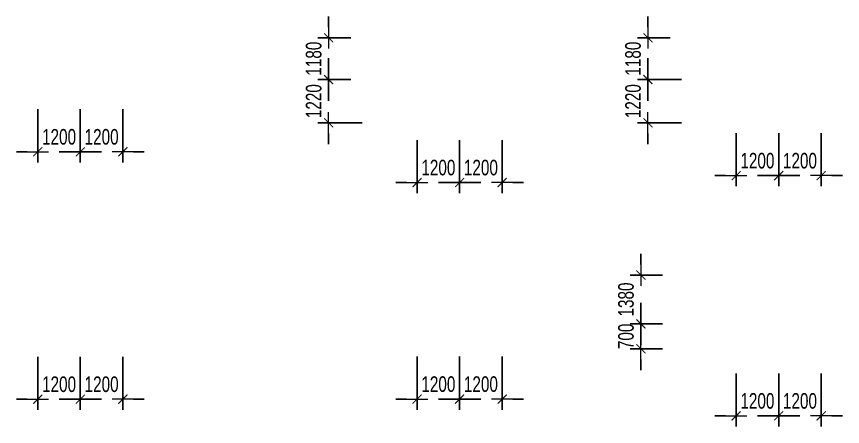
# Model space of a CAD drawing. Header units: millimetres. Extents: x -270655 to 676466, y -1281 to 105022.
# Drawn here: x 24200 to 47500, y 22605 to 34180 of the extents above; entities that cross this region are included whole.
import ezdxf

# ---------------------------------------------------------------- set-up
doc = ezdxf.new("R2010")
doc.units = ezdxf.units.MM
doc.layers.get('Defpoints').update_dxf_attribs({"color": 151, "lineweight": 9})
doc.layers.add('NDC_S_DIM', color=1, linetype='Continuous', lineweight=15)
doc.styles.add('NDC_DIM', font='', dxfattribs={"width": 0.75})
doc.styles.get('NDC_DIM').set_extended_font_data('Dotum')
doc.dimstyles.new('NDC_dim_200', dxfattribs={"dimscale": 200, "dimtxt": 2.2, "dimasz": 1.5, "dimexe": 1.5, "dimexo": 2.5, "dimgap": 1, "dimtad": 1, "dimdec": 0, "dimzin": 0, "dimdsep": 46, "dimtxsty": 'NDC_DIM', "dimblk": 'DIMMARK', "dimcen": 0.09, "dimdle": 1.2, "dimclrd": 1, "dimclre": 1, "dimclrt": 3, "dimadec": 0, "dimazin": 0, "dimtfac": 1, "dimtdec": 0, "dimtix": 1, "dimtofl": 0, "dimtmove": 0, "dimatfit": 3, "dimfxl": 6, "dimfxlon": 1, "dimtolj": 1, "dimtzin": 0, "dimarcsym": 0})

# ---------------------------------------------------------------- blocks, each defined once
blk = doc.blocks.new('DIMMARK')
at = {"layer": 'NDC_S_DIM', "color": 1}
blk.add_line((-1.5, 0), (1, 0), dxfattribs=at)
at = {"layer": 'NDC_S_DIM', "color": 2, "const_width": 0.1}
blk.add_lwpolyline([(-0.424, -0.424), (0.424, 0.424)], dxfattribs=at)
blk = doc.blocks.new('*D384')
at = {"layer": 'Defpoints', "color": 0, "transparency": 16777216}
for p in [(24800, 32254), (26000, 32254), (26000, 30361)]:
    blk.add_point(p, dxfattribs=at)
at = {"layer": 'NDC_S_DIM', "color": 1, "lineweight": -2, "transparency": 16777216}
for p, q in [((24800, 31561), (24800, 30061)), ((26000, 31561), (26000, 30061)), ((24500, 30361), (24200, 30361)), ((26300, 30361), (26600, 30361))]:
    blk.add_line(p, q, dxfattribs=at)
at = {"layer": 'NDC_S_DIM', "color": 1, "lineweight": -2, "transparency": 16777216, "xscale": 300, "yscale": 300, "zscale": 300}
blk.add_blockref('DIMMARK', (24800, 30361), dxfattribs=at)
at = {"layer": 'NDC_S_DIM', "color": 1, "lineweight": -2, "transparency": 16777216, "xscale": 300, "yscale": 300, "zscale": 300, "rotation": 180}
blk.add_blockref('DIMMARK', (26000, 30361), dxfattribs=at)
at = {"layer": 'NDC_S_DIM', "color": 3, "transparency": 16777216, "insert": (25400, 30781), "char_height": 440, "attachment_point": 5, "style": 'NDC_DIM'}
blk.add_mtext('\\A1;1200', dxfattribs=at)
blk = doc.blocks.new('*D385')
at = {"layer": 'Defpoints', "color": 0, "transparency": 16777216}
for p in [(26000, 32254), (27200, 32254), (27200, 30361)]:
    blk.add_point(p, dxfattribs=at)
at = {"layer": 'NDC_S_DIM', "color": 1, "lineweight": -2, "transparency": 16777216}
for p, q in [((26000, 31561), (26000, 30061)), ((27200, 31561), (27200, 30061)), ((25700, 30361), (25400, 30361)), ((27500, 30361), (27800, 30361))]:
    blk.add_line(p, q, dxfattribs=at)
at = {"layer": 'NDC_S_DIM', "color": 1, "lineweight": -2, "transparency": 16777216, "xscale": 300, "yscale": 300, "zscale": 300}
blk.add_blockref('DIMMARK', (26000, 30361), dxfattribs=at)
at = {"layer": 'NDC_S_DIM', "color": 1, "lineweight": -2, "transparency": 16777216, "xscale": 300, "yscale": 300, "zscale": 300, "rotation": 180}
blk.add_blockref('DIMMARK', (27200, 30361), dxfattribs=at)
at = {"layer": 'NDC_S_DIM', "color": 3, "transparency": 16777216, "insert": (26600, 30781), "char_height": 440, "attachment_point": 5, "style": 'NDC_DIM'}
blk.add_mtext('\\A1;1200', dxfattribs=at)
blk = doc.blocks.new('*D392')
at = {"layer": 'Defpoints', "color": 0, "transparency": 16777216}
for p in [(24800, 25268), (26000, 25268), (26000, 23376)]:
    blk.add_point(p, dxfattribs=at)
at = {"layer": 'NDC_S_DIM', "color": 1, "lineweight": -2, "transparency": 16777216}
for p, q in [((24800, 24576), (24800, 23076)), ((26000, 24576), (26000, 23076)), ((24500, 23376), (24200, 23376)), ((26300, 23376), (26600, 23376))]:
    blk.add_line(p, q, dxfattribs=at)
at = {"layer": 'NDC_S_DIM', "color": 1, "lineweight": -2, "transparency": 16777216, "xscale": 300, "yscale": 300, "zscale": 300}
blk.add_blockref('DIMMARK', (24800, 23376), dxfattribs=at)
at = {"layer": 'NDC_S_DIM', "color": 1, "lineweight": -2, "transparency": 16777216, "xscale": 300, "yscale": 300, "zscale": 300, "rotation": 180}
blk.add_blockref('DIMMARK', (26000, 23376), dxfattribs=at)
at = {"layer": 'NDC_S_DIM', "color": 3, "transparency": 16777216, "insert": (25400, 23796), "char_height": 440, "attachment_point": 5, "style": 'NDC_DIM'}
blk.add_mtext('\\A1;1200', dxfattribs=at)
blk = doc.blocks.new('*D393')
at = {"layer": 'Defpoints', "color": 0, "transparency": 16777216}
for p in [(26000, 25268), (27200, 25268), (27200, 23376)]:
    blk.add_point(p, dxfattribs=at)
at = {"layer": 'NDC_S_DIM', "color": 1, "lineweight": -2, "transparency": 16777216}
for p, q in [((26000, 24576), (26000, 23076)), ((27200, 24576), (27200, 23076)), ((25700, 23376), (25400, 23376)), ((27500, 23376), (27800, 23376))]:
    blk.add_line(p, q, dxfattribs=at)
at = {"layer": 'NDC_S_DIM', "color": 1, "lineweight": -2, "transparency": 16777216, "xscale": 300, "yscale": 300, "zscale": 300}
blk.add_blockref('DIMMARK', (26000, 23376), dxfattribs=at)
at = {"layer": 'NDC_S_DIM', "color": 1, "lineweight": -2, "transparency": 16777216, "xscale": 300, "yscale": 300, "zscale": 300, "rotation": 180}
blk.add_blockref('DIMMARK', (27200, 23376), dxfattribs=at)
at = {"layer": 'NDC_S_DIM', "color": 3, "transparency": 16777216, "insert": (26600, 23796), "char_height": 440, "attachment_point": 5, "style": 'NDC_DIM'}
blk.add_mtext('\\A1;1200', dxfattribs=at)
blk = doc.blocks.new('*D686')
at = {"layer": 'Defpoints', "color": 0, "transparency": 16777216}
for p in [(44500, 24798), (45700, 24798), (45700, 22905)]:
    blk.add_point(p, dxfattribs=at)
at = {"layer": 'NDC_S_DIM', "color": 1, "lineweight": -2, "transparency": 16777216}
for p, q in [((44500, 24105), (44500, 22605)), ((45700, 24105), (45700, 22605)), ((44200, 22905), (43900, 22905)), ((46000, 22905), (46300, 22905))]:
    blk.add_line(p, q, dxfattribs=at)
at = {"layer": 'NDC_S_DIM', "color": 1, "lineweight": -2, "transparency": 16777216, "xscale": 300, "yscale": 300, "zscale": 300}
blk.add_blockref('DIMMARK', (44500, 22905), dxfattribs=at)
at = {"layer": 'NDC_S_DIM', "color": 1, "lineweight": -2, "transparency": 16777216, "xscale": 300, "yscale": 300, "zscale": 300, "rotation": 180}
blk.add_blockref('DIMMARK', (45700, 22905), dxfattribs=at)
at = {"layer": 'NDC_S_DIM', "color": 3, "transparency": 16777216, "insert": (45100, 23325), "char_height": 440, "attachment_point": 5, "style": 'NDC_DIM'}
blk.add_mtext('\\A1;1200', dxfattribs=at)
blk = doc.blocks.new('*D687')
at = {"layer": 'Defpoints', "color": 0, "transparency": 16777216}
for p in [(45700, 24798), (46900, 24798), (46900, 22905)]:
    blk.add_point(p, dxfattribs=at)
at = {"layer": 'NDC_S_DIM', "color": 1, "lineweight": -2, "transparency": 16777216}
for p, q in [((45700, 24105), (45700, 22605)), ((46900, 24105), (46900, 22605)), ((45400, 22905), (45100, 22905)), ((47200, 22905), (47500, 22905))]:
    blk.add_line(p, q, dxfattribs=at)
at = {"layer": 'NDC_S_DIM', "color": 1, "lineweight": -2, "transparency": 16777216, "xscale": 300, "yscale": 300, "zscale": 300}
blk.add_blockref('DIMMARK', (45700, 22905), dxfattribs=at)
at = {"layer": 'NDC_S_DIM', "color": 1, "lineweight": -2, "transparency": 16777216, "xscale": 300, "yscale": 300, "zscale": 300, "rotation": 180}
blk.add_blockref('DIMMARK', (46900, 22905), dxfattribs=at)
at = {"layer": 'NDC_S_DIM', "color": 3, "transparency": 16777216, "insert": (46300, 23325), "char_height": 440, "attachment_point": 5, "style": 'NDC_DIM'}
blk.add_mtext('\\A1;1200', dxfattribs=at)
blk = doc.blocks.new('*D688')
at = {"layer": 'Defpoints', "color": 0, "transparency": 16777216}
for p in [(35500, 25272), (36700, 25272), (36700, 23379)]:
    blk.add_point(p, dxfattribs=at)
at = {"layer": 'NDC_S_DIM', "color": 1, "lineweight": -2, "transparency": 16777216}
for p, q in [((35500, 24579), (35500, 23079)), ((36700, 24579), (36700, 23079)), ((35200, 23379), (34900, 23379)), ((37000, 23379), (37300, 23379))]:
    blk.add_line(p, q, dxfattribs=at)
at = {"layer": 'NDC_S_DIM', "color": 1, "lineweight": -2, "transparency": 16777216, "xscale": 300, "yscale": 300, "zscale": 300}
blk.add_blockref('DIMMARK', (35500, 23379), dxfattribs=at)
at = {"layer": 'NDC_S_DIM', "color": 1, "lineweight": -2, "transparency": 16777216, "xscale": 300, "yscale": 300, "zscale": 300, "rotation": 180}
blk.add_blockref('DIMMARK', (36700, 23379), dxfattribs=at)
at = {"layer": 'NDC_S_DIM', "color": 3, "transparency": 16777216, "insert": (36100, 23799), "char_height": 440, "attachment_point": 5, "style": 'NDC_DIM'}
blk.add_mtext('\\A1;1200', dxfattribs=at)
blk = doc.blocks.new('*D689')
at = {"layer": 'Defpoints', "color": 0, "transparency": 16777216}
for p in [(36700, 25272), (37900, 25272), (37900, 23379)]:
    blk.add_point(p, dxfattribs=at)
at = {"layer": 'NDC_S_DIM', "color": 1, "lineweight": -2, "transparency": 16777216}
for p, q in [((36700, 24579), (36700, 23079)), ((37900, 24579), (37900, 23079)), ((36400, 23379), (36100, 23379)), ((38200, 23379), (38500, 23379))]:
    blk.add_line(p, q, dxfattribs=at)
at = {"layer": 'NDC_S_DIM', "color": 1, "lineweight": -2, "transparency": 16777216, "xscale": 300, "yscale": 300, "zscale": 300}
blk.add_blockref('DIMMARK', (36700, 23379), dxfattribs=at)
at = {"layer": 'NDC_S_DIM', "color": 1, "lineweight": -2, "transparency": 16777216, "xscale": 300, "yscale": 300, "zscale": 300, "rotation": 180}
blk.add_blockref('DIMMARK', (37900, 23379), dxfattribs=at)
at = {"layer": 'NDC_S_DIM', "color": 3, "transparency": 16777216, "insert": (37300, 23799), "char_height": 440, "attachment_point": 5, "style": 'NDC_DIM'}
blk.add_mtext('\\A1;1200', dxfattribs=at)
blk = doc.blocks.new('*D690')
at = {"layer": 'Defpoints', "color": 0, "transparency": 16777216}
for p in [(35500, 31386), (36700, 31386), (36700, 29493)]:
    blk.add_point(p, dxfattribs=at)
at = {"layer": 'NDC_S_DIM', "color": 1, "lineweight": -2, "transparency": 16777216}
for p, q in [((35500, 30693), (35500, 29193)), ((36700, 30693), (36700, 29193)), ((35200, 29493), (34900, 29493)), ((37000, 29493), (37300, 29493))]:
    blk.add_line(p, q, dxfattribs=at)
at = {"layer": 'NDC_S_DIM', "color": 1, "lineweight": -2, "transparency": 16777216, "xscale": 300, "yscale": 300, "zscale": 300}
blk.add_blockref('DIMMARK', (35500, 29493), dxfattribs=at)
at = {"layer": 'NDC_S_DIM', "color": 1, "lineweight": -2, "transparency": 16777216, "xscale": 300, "yscale": 300, "zscale": 300, "rotation": 180}
blk.add_blockref('DIMMARK', (36700, 29493), dxfattribs=at)
at = {"layer": 'NDC_S_DIM', "color": 3, "transparency": 16777216, "insert": (36100, 29913), "char_height": 440, "attachment_point": 5, "style": 'NDC_DIM'}
blk.add_mtext('\\A1;1200', dxfattribs=at)
blk = doc.blocks.new('*D691')
at = {"layer": 'Defpoints', "color": 0, "transparency": 16777216}
for p in [(36700, 31386), (37900, 31386), (37900, 29493)]:
    blk.add_point(p, dxfattribs=at)
at = {"layer": 'NDC_S_DIM', "color": 1, "lineweight": -2, "transparency": 16777216}
for p, q in [((36700, 30693), (36700, 29193)), ((37900, 30693), (37900, 29193)), ((36400, 29493), (36100, 29493)), ((38200, 29493), (38500, 29493))]:
    blk.add_line(p, q, dxfattribs=at)
at = {"layer": 'NDC_S_DIM', "color": 1, "lineweight": -2, "transparency": 16777216, "xscale": 300, "yscale": 300, "zscale": 300}
blk.add_blockref('DIMMARK', (36700, 29493), dxfattribs=at)
at = {"layer": 'NDC_S_DIM', "color": 1, "lineweight": -2, "transparency": 16777216, "xscale": 300, "yscale": 300, "zscale": 300, "rotation": 180}
blk.add_blockref('DIMMARK', (37900, 29493), dxfattribs=at)
at = {"layer": 'NDC_S_DIM', "color": 3, "transparency": 16777216, "insert": (37300, 29913), "char_height": 440, "attachment_point": 5, "style": 'NDC_DIM'}
blk.add_mtext('\\A1;1200', dxfattribs=at)
blk = doc.blocks.new('*D692')
at = {"layer": 'Defpoints', "color": 0, "transparency": 16777216}
for p in [(44500, 31580), (45700, 31580), (45700, 29687)]:
    blk.add_point(p, dxfattribs=at)
at = {"layer": 'NDC_S_DIM', "color": 1, "lineweight": -2, "transparency": 16777216}
for p, q in [((44500, 30887), (44500, 29387)), ((45700, 30887), (45700, 29387)), ((44200, 29687), (43900, 29687)), ((46000, 29687), (46300, 29687))]:
    blk.add_line(p, q, dxfattribs=at)
at = {"layer": 'NDC_S_DIM', "color": 1, "lineweight": -2, "transparency": 16777216, "xscale": 300, "yscale": 300, "zscale": 300}
blk.add_blockref('DIMMARK', (44500, 29687), dxfattribs=at)
at = {"layer": 'NDC_S_DIM', "color": 1, "lineweight": -2, "transparency": 16777216, "xscale": 300, "yscale": 300, "zscale": 300, "rotation": 180}
blk.add_blockref('DIMMARK', (45700, 29687), dxfattribs=at)
at = {"layer": 'NDC_S_DIM', "color": 3, "transparency": 16777216, "insert": (45100, 30107), "char_height": 440, "attachment_point": 5, "style": 'NDC_DIM'}
blk.add_mtext('\\A1;1200', dxfattribs=at)
blk = doc.blocks.new('*D693')
at = {"layer": 'Defpoints', "color": 0, "transparency": 16777216}
for p in [(45700, 31580), (46900, 31580), (46900, 29687)]:
    blk.add_point(p, dxfattribs=at)
at = {"layer": 'NDC_S_DIM', "color": 1, "lineweight": -2, "transparency": 16777216}
for p, q in [((45700, 30887), (45700, 29387)), ((46900, 30887), (46900, 29387)), ((45400, 29687), (45100, 29687)), ((47200, 29687), (47500, 29687))]:
    blk.add_line(p, q, dxfattribs=at)
at = {"layer": 'NDC_S_DIM', "color": 1, "lineweight": -2, "transparency": 16777216, "xscale": 300, "yscale": 300, "zscale": 300}
blk.add_blockref('DIMMARK', (45700, 29687), dxfattribs=at)
at = {"layer": 'NDC_S_DIM', "color": 1, "lineweight": -2, "transparency": 16777216, "xscale": 300, "yscale": 300, "zscale": 300, "rotation": 180}
blk.add_blockref('DIMMARK', (46900, 29687), dxfattribs=at)
at = {"layer": 'NDC_S_DIM', "color": 3, "transparency": 16777216, "insert": (46300, 30107), "char_height": 440, "attachment_point": 5, "style": 'NDC_DIM'}
blk.add_mtext('\\A1;1200', dxfattribs=at)
blk = doc.blocks.new('*D762')
at = {"layer": 'Defpoints', "color": 0, "transparency": 16777216}
for p in [(34129, 32400), (33004, 31180), (34453, 31180)]:
    blk.add_point(p, dxfattribs=at)
at = {"layer": 'NDC_S_DIM', "color": 1, "lineweight": -2, "transparency": 16777216}
for p, q in [((33004, 32700), (33004, 33000)), ((33629, 32400), (32704, 32400)), ((33953, 31180), (32704, 31180)), ((33004, 30880), (33004, 30580))]:
    blk.add_line(p, q, dxfattribs=at)
at = {"layer": 'NDC_S_DIM', "color": 1, "lineweight": -2, "transparency": 16777216, "xscale": 300, "yscale": 300, "zscale": 300}
for p, rotation in [((33004, 32400), 270), ((33004, 31180), 90)]:
    blk.add_blockref('DIMMARK', p, dxfattribs=dict(at, rotation=rotation))
at = {"layer": 'NDC_S_DIM', "color": 3, "transparency": 16777216, "insert": (32584, 31790), "char_height": 440, "attachment_point": 5, "rotation": 90, "style": 'NDC_DIM'}
blk.add_mtext('\\A1;1220', dxfattribs=at)
blk = doc.blocks.new('*D763')
at = {"layer": 'Defpoints', "color": 0, "transparency": 16777216}
for p in [(33004, 33580), (34129, 33580), (34129, 32400)]:
    blk.add_point(p, dxfattribs=at)
at = {"layer": 'NDC_S_DIM', "color": 1, "lineweight": -2, "transparency": 16777216}
for p, q in [((33004, 33880), (33004, 34180)), ((33629, 33580), (32704, 33580)), ((33629, 32400), (32704, 32400)), ((33004, 32100), (33004, 31800))]:
    blk.add_line(p, q, dxfattribs=at)
at = {"layer": 'NDC_S_DIM', "color": 1, "lineweight": -2, "transparency": 16777216, "xscale": 300, "yscale": 300, "zscale": 300}
for p, rotation in [((33004, 33580), 270), ((33004, 32400), 90)]:
    blk.add_blockref('DIMMARK', p, dxfattribs=dict(at, rotation=rotation))
at = {"layer": 'NDC_S_DIM', "color": 3, "transparency": 16777216, "insert": (32584, 32990), "char_height": 440, "attachment_point": 5, "rotation": 90, "style": 'NDC_DIM'}
blk.add_mtext('\\A1;1180', dxfattribs=at)
blk = doc.blocks.new('*D764')
at = {"layer": 'Defpoints', "color": 0, "transparency": 16777216}
for p in [(43462, 32400), (42013, 31180), (43462, 31180)]:
    blk.add_point(p, dxfattribs=at)
at = {"layer": 'NDC_S_DIM', "color": 1, "lineweight": -2, "transparency": 16777216}
for p, q in [((42013, 32700), (42013, 33000)), ((42962, 32400), (41713, 32400)), ((42962, 31180), (41713, 31180)), ((42013, 30880), (42013, 30580))]:
    blk.add_line(p, q, dxfattribs=at)
at = {"layer": 'NDC_S_DIM', "color": 1, "lineweight": -2, "transparency": 16777216, "xscale": 300, "yscale": 300, "zscale": 300}
for p, rotation in [((42013, 32400), 270), ((42013, 31180), 90)]:
    blk.add_blockref('DIMMARK', p, dxfattribs=dict(at, rotation=rotation))
at = {"layer": 'NDC_S_DIM', "color": 3, "transparency": 16777216, "insert": (41593, 31790), "char_height": 440, "attachment_point": 5, "rotation": 90, "style": 'NDC_DIM'}
blk.add_mtext('\\A1;1220', dxfattribs=at)
blk = doc.blocks.new('*D765')
at = {"layer": 'Defpoints', "color": 0, "transparency": 16777216}
for p in [(42013, 33580), (43137, 33580), (43137, 32400)]:
    blk.add_point(p, dxfattribs=at)
at = {"layer": 'NDC_S_DIM', "color": 1, "lineweight": -2, "transparency": 16777216}
for p, q in [((42013, 33880), (42013, 34180)), ((42637, 33580), (41713, 33580)), ((42637, 32400), (41713, 32400)), ((42013, 32100), (42013, 31800))]:
    blk.add_line(p, q, dxfattribs=at)
at = {"layer": 'NDC_S_DIM', "color": 1, "lineweight": -2, "transparency": 16777216, "xscale": 300, "yscale": 300, "zscale": 300}
for p, rotation in [((42013, 33580), 270), ((42013, 32400), 90)]:
    blk.add_blockref('DIMMARK', p, dxfattribs=dict(at, rotation=rotation))
at = {"layer": 'NDC_S_DIM', "color": 3, "transparency": 16777216, "insert": (41593, 32990), "char_height": 440, "attachment_point": 5, "rotation": 90, "style": 'NDC_DIM'}
blk.add_mtext('\\A1;1180', dxfattribs=at)
blk = doc.blocks.new('*D795')
at = {"layer": 'Defpoints', "color": 0, "transparency": 16777216}
for p in [(42922, 25500), (41814, 24800), (42922, 24800)]:
    blk.add_point(p, dxfattribs=at)
at = {"layer": 'NDC_S_DIM', "color": 1, "lineweight": -2, "transparency": 16777216}
for p, q in [((41814, 25800), (41814, 26100)), ((42422, 25500), (41514, 25500)), ((42422, 24800), (41514, 24800)), ((41814, 24500), (41814, 24200))]:
    blk.add_line(p, q, dxfattribs=at)
at = {"layer": 'NDC_S_DIM', "color": 1, "lineweight": -2, "transparency": 16777216, "xscale": 300, "yscale": 300, "zscale": 300}
for p, rotation in [((41814, 25500), 270), ((41814, 24800), 90)]:
    blk.add_blockref('DIMMARK', p, dxfattribs=dict(at, rotation=rotation))
at = {"layer": 'NDC_S_DIM', "color": 3, "transparency": 16777216, "insert": (41394, 25150), "char_height": 440, "attachment_point": 5, "rotation": 90, "style": 'NDC_DIM'}
blk.add_mtext('\\A1;700', dxfattribs=at)
blk = doc.blocks.new('*D796')
at = {"layer": 'Defpoints', "color": 0, "transparency": 16777216}
for p in [(41814, 26880), (42922, 26880), (42922, 25500)]:
    blk.add_point(p, dxfattribs=at)
at = {"layer": 'NDC_S_DIM', "color": 1, "lineweight": -2, "transparency": 16777216}
for p, q in [((41814, 27180), (41814, 27480)), ((42422, 26880), (41514, 26880)), ((42422, 25500), (41514, 25500)), ((41814, 25200), (41814, 24900))]:
    blk.add_line(p, q, dxfattribs=at)
at = {"layer": 'NDC_S_DIM', "color": 1, "lineweight": -2, "transparency": 16777216, "xscale": 300, "yscale": 300, "zscale": 300}
for p, rotation in [((41814, 26880), 270), ((41814, 25500), 90)]:
    blk.add_blockref('DIMMARK', p, dxfattribs=dict(at, rotation=rotation))
at = {"layer": 'NDC_S_DIM', "color": 3, "transparency": 16777216, "insert": (41394, 26190), "char_height": 440, "attachment_point": 5, "rotation": 90, "style": 'NDC_DIM'}
blk.add_mtext('\\A1;1380', dxfattribs=at)

msp = doc.modelspace()

# ---------------------------------------------------------------- dimensions: what is measured, and where the dimension line sits
at = {"layer": 'NDC_S_DIM'}
for base, p1, p2, picture, middle in [((33004.4, 33580.4), (34129, 32400), (34129, 33580.4), '*D763', (32584.1, 32990.2)), ((42012.9, 33580.4), (43137.5, 32400), (43137.5, 33580.4), '*D765', (41592.6, 32990.2)), ((33004.4, 31180.4), (34129, 32400), (34453.5, 31180.4), '*D762', (32584.1, 31790.2)), ((42012.9, 31180.4), (43462, 32400), (43462, 31180.4), '*D764', (41592.6, 31790.2)), ((41814.2, 26879.6), (42922.1, 25500), (42922.1, 26879.6), '*D796', (41393.9, 26189.8)), ((41814.2, 24800.2), (42922.1, 25500), (42922.1, 24800.2), '*D795', (41393.9, 25150.1))]:
    dim = msp.add_linear_dim(base=base, p1=p1, p2=p2, angle=90, dimstyle='NDC_dim_200', dxfattribs=at)
    dim.commit()
    dim.dimension.update_dxf_attribs({"geometry": picture, "text_midpoint": middle})
for base, p1, p2, picture, middle in [((26000, 30360.8), (24800, 32253.6), (26000, 32253.6), '*D384', (25400, 30781.1)), ((27200, 30360.8), (26000, 32253.6), (27200, 32253.6), '*D385', (26600, 30781.1)), ((45700, 29687.1), (44500, 31579.9), (45700, 31579.9), '*D692', (45100, 30107.4)), ((46900, 29687.1), (45700, 31579.9), (46900, 31579.9), '*D693', (46300, 30107.4)), ((36700, 29493.1), (35500, 31385.9), (36700, 31385.9), '*D690', (36100, 29913.4)), ((37900, 29493.1), (36700, 31385.9), (37900, 31385.9), '*D691', (37300, 29913.4)), ((26000, 23375.7), (24800, 25268.5), (26000, 25268.5), '*D392', (25400, 23796)), ((27200, 23375.7), (26000, 25268.5), (27200, 25268.5), '*D393', (26600, 23796)), ((36700, 23379), (35500, 25271.8), (36700, 25271.8), '*D688', (36100, 23799.3)), ((37900, 23379), (36700, 25271.8), (37900, 25271.8), '*D689', (37300, 23799.3)), ((45700, 22905.1), (44500, 24797.9), (45700, 24797.9), '*D686', (45100, 23325.4)), ((46900, 22905.1), (45700, 24797.9), (46900, 24797.9), '*D687', (46300, 23325.4))]:
    dim = msp.add_linear_dim(base=base, p1=p1, p2=p2, dimstyle='NDC_dim_200', dxfattribs=at)
    dim.commit()
    dim.dimension.update_dxf_attribs({"geometry": picture, "text_midpoint": middle})

doc.saveas('drawing.dxf')
